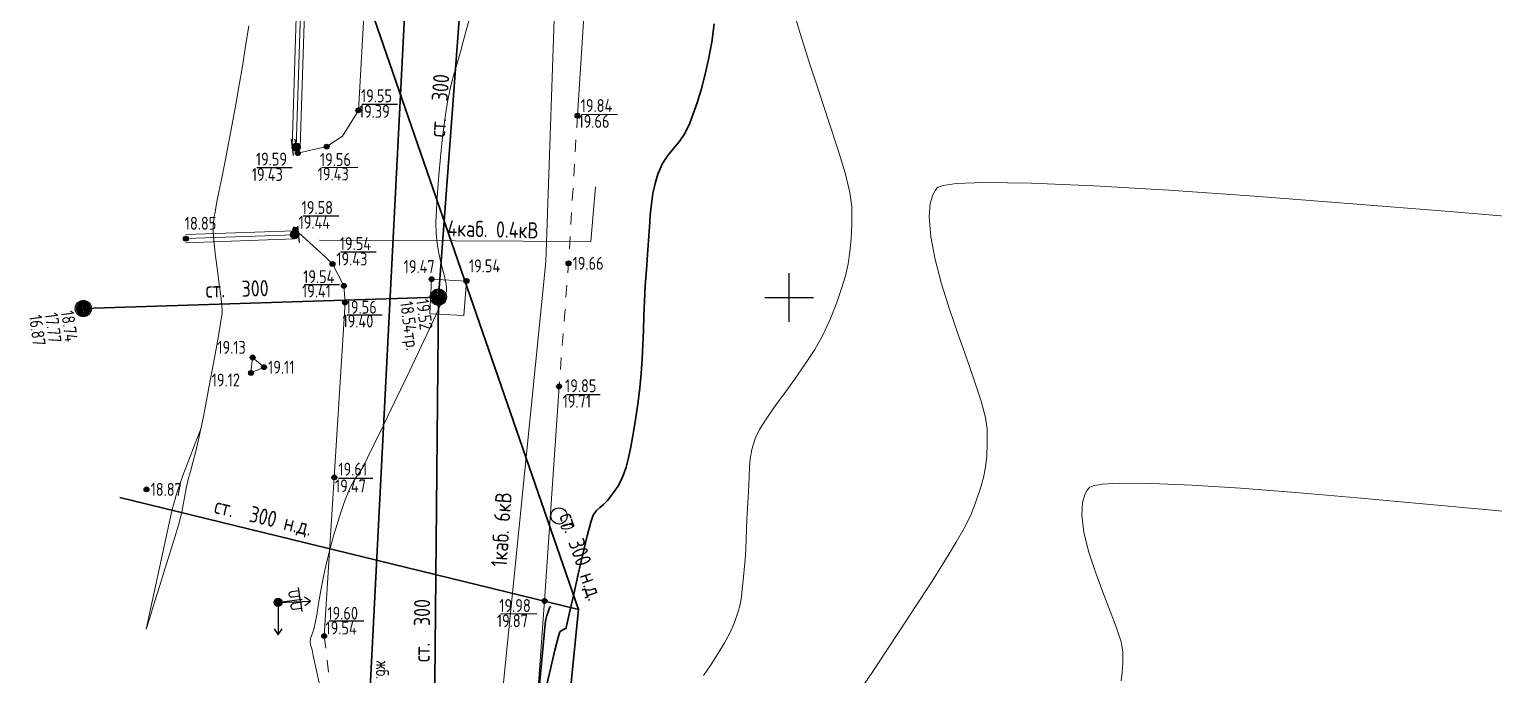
# Model space of a CAD drawing. Header units: metres. Extents: x 2491 to 4492, y 1184 to 2058.
# Drawn here: x 2545 to 2635.6, y 1632.9 to 1672.9 of the extents above; entities that cross this region are included whole.
import ezdxf

# ---------------------------------------------------------------- set-up
doc = ezdxf.new("R2010")
doc.units = ezdxf.units.M
doc.linetypes.add('g5_01_5x1_5', pattern=[1.5, 0.75, -0.75])
for name, color, linetype, transparency in [('02_Сетка', 7, 'Continuous', 0.6), ('06_Инженерно-технические сооружения', 7, 'Continuous', 0.6), ('07_Объекты электропередачи', 7, 'Continuous', 0.6), ('10_Границы покрытий и угодий', 7, 'Continuous', 0.6), ('14_Ограждения', 7, 'Continuous', 0.6), ('19_Горизонтали', 7, 'Continuous', 0.6), ('30_Канализация', 7, 'Continuous', 0.6), ('31_Водопровод', 7, 'Continuous', 0.6), ('33_Газопровод', 7, 'Continuous', 0.6), ('37_Кабель низкого напряжения', 7, 'Continuous', 0.6), ('38_Кабели высокого напряжения', 7, 'Continuous', 0.6), ('44_Крышки колодцев', 7, 'Continuous', 0.6), ('45_Номера колодцев', 7, 'Continuous', 0.6), ('61_Отметки высоты поверхности', 7, 'Continuous', 0.6)]:
    doc.layers.add(name, color=color, linetype=linetype, transparency=transparency)
doc.layers.add('Сети_Горизонтали.Вспомогательные', color=1, linetype='Continuous', lineweight=9)
doc.layers.add('Сети_Горизонтали.Основные', color=1, linetype='Continuous', lineweight=30)
doc.styles.add('LIKE11', font='GOST_0.TTF')
doc.styles.add('LIKE17', font='GOST_0.TTF')
doc.styles.add('LIKE32', font='GOST_0.TTF')
doc.styles.add('Line_GUGK', font='GOST_0.TTF')
doc.linetypes.add('g5_119_1', pattern='A,4,-1,[31,GUGK_2005.shx,S=0.1,R=0,X=0,Y=0],0.35,[31,GUGK_2005.shx,S=0.08,R=0,X=0,Y=0],3.3,[31,GUGK_2005.shx,S=0.08,R=180,X=0,Y=0],0.35,[31,GUGK_2005.shx,S=0.1,R=180,X=0,Y=0],-1', length=10)
doc.linetypes.add('g5_119_3', pattern='A,4,-1,[31,GUGK_2005.shx,S=0.1,R=0,X=0,Y=0],4,[31,GUGK_2005.shx,S=0.1,R=180,X=0,Y=0],-1', length=10)
doc.linetypes.add('g5_122_g', pattern='A,1,-1,1.5,-0.4,["Г",Line_GUGK,S=1,R=0,X=0,Y=-0.5],-1.5,1.5,-1,4,-1,4,-1,3', length=20.9)
doc.linetypes.add('g5_122_kl', pattern='A,1,-1,1.5,-0.4,["Кл",Line_GUGK,S=1,R=0,X=0,Y=-0.5],-2.4,1.5,-1,4,-1,4,-1,3', length=21.8)
doc.linetypes.add('g5_122_v', pattern='A,1,-1,1.5,-0.4,["В",Line_GUGK,S=1,R=0,X=0,Y=-0.5],-1.5,1.5,-1,4,-1,4,-1,3', length=20.9)
doc.linetypes.add('g5_474_1a', pattern='A,1,-0.25,[28,GUGK_2005.shx,S=1,R=0,X=0,Y=0],-0.25,1', length=2.5)

# ---------------------------------------------------------------- blocks, each defined once
blk = doc.blocks.new('g5_115_1')
at = {"color": 0}
for points in [[(0, 0), (2, 0)], [(1.647, -0.252), (2, 0), (1.647, 0.252)]]:
    blk.add_lwpolyline(points, dxfattribs=at)
blk = doc.blocks.new('g5_117v')
h = blk.add_hatch(color=255)
h.paths.add_polyline_path([(-0.461, 0.037), (0.461, 0.037, 0.921954)])
h.paths.add_polyline_path([(0.461, -0.037), (-0.461, -0.037, 0.921954)])
at = {"color": 0}
blk.add_line((-0.5, 0), (0.5, 0), dxfattribs=at)
blk.add_circle((0, 0), 0.5, dxfattribs=at)
blk = doc.blocks.new('g5_474c_1')
h = blk.add_hatch(color=0)
edge = h.paths.add_edge_path()
edge.add_arc((0, 0), 0.25, 0, 360)
at = {"color": 0}
blk.add_line((0, 0.25), (0, 0.5), dxfattribs=at)
blk.add_lwpolyline([(0.25, -0.5), (0.25, 0.5)], dxfattribs=at)
blk.add_circle((0, 0), 0.25, dxfattribs=at)
blk = doc.blocks.new('g5_474c_2')
h = blk.add_hatch(color=0)
edge = h.paths.add_edge_path()
edge.add_arc((0, 0), 0.25, 0, 360)
at = {"color": 0}
blk.add_line((0, -0.25), (0, -0.5), dxfattribs=at)
blk.add_lwpolyline([(0.25, -0.5), (0.25, 0.5)], dxfattribs=at)
blk.add_circle((0, 0), 0.25, dxfattribs=at)
blk = doc.blocks.new('g5_110_1e')
h = blk.add_hatch(color=255)
edge = h.paths.add_edge_path()
edge.add_arc((0, 0), 0.212, 0, 360)
at = {"color": 0}
for p, q in [((0, 1.375), (-0.75, 1.375)), ((0, 0.25), (0, 1.5)), ((0, 1.375), (0.75, 1.375))]:
    blk.add_line(p, q, dxfattribs=at)
for points in [[(-0.2, 1.375), (-0.2, 0.932, -1.040016), (-0.55, 0.932), (-0.55, 1.375)], [(0.2, 1.375), (0.2, 0.932, 1.040016), (0.55, 0.932), (0.55, 1.375)]]:
    blk.add_lwpolyline(points, format="xyb", dxfattribs=at)
blk.add_circle((0, 0), 0.25, dxfattribs=at)
blk = doc.blocks.new('g5_311_2_1')
h = blk.add_hatch(color=0)
edge = h.paths.add_edge_path()
edge.add_arc((0, 0), 0.5, 0, 360.00026)
at = {"color": 0}
blk.add_circle((0, 0), 0.5, dxfattribs=at)
at = {"style": 'LIKE11', "flags": 8}
for tag, p in [('Отметка', (1, 0)), ('Высота опоры', (-7.747, -2.8))]:
    blk.add_attdef(tag, p, '', height=1.6, dxfattribs=at)
blk = doc.blocks.new('g5_012')
at = {"color": 92}
for points in [[(0, -1.5), (0, 1.5)], [(-1.5, 0), (1.5, 0)]]:
    blk.add_lwpolyline(points, dxfattribs=at)
blk = doc.blocks.new('g5_330')
blk.add_hatch(color=0).paths.add_polyline_path([(0.15, 0, 1), (-0.15, 0, 1)])
at = {"color": 0}
blk.add_circle((0, 0), 0.15, dxfattribs=at)

msp = doc.modelspace()

# ---------------------------------------------------------------- linework, layer by layer
at = {"layer": '06_Инженерно-технические сооружения', "color": 7, "linetype": 'Continuous', "lineweight": 20, "flags": 128}
for points in [[(2569.805, 1655.252), (2569.906, 1657.399), (2572.065, 1657.288), (2571.899, 1655.161), (2569.805, 1655.252)], [(2558.729, 1651.598), (2558.832, 1652.557), (2559.538, 1651.955), (2558.729, 1651.598)]]:
    msp.add_lwpolyline(points, dxfattribs=at)
at = {"layer": '10_Границы покрытий и угодий', "color": 7, "linetype": 'Continuous', "lineweight": 20, "flags": 128}
for points in [[(2577.276, 1711.503), (2575.509, 1710.112), (2574.137, 1696.024), (2573.974, 1690.332), (2575.113, 1688.603), (2577.058, 1687.794), (2580.328, 1687.411), (2579.476, 1675.952), (2578.931, 1667.521)], [(2568.589, 1707.828), (2567.889, 1707.423), (2567.131, 1696.749), (2566.115, 1680.6), (2565.377, 1667.849), (2564.393, 1666.253), (2563.416, 1665.602), (2561.629, 1665.203)], [(2561.471, 1660.467), (2563.036, 1659.063), (2563.773, 1658.342), (2564.479, 1656.989), (2564.55, 1655.96), (2563.888, 1645.137), (2563.26, 1635.32)], [(2577.794, 1650.763), (2576.899, 1637.494), (2576.347, 1630.117), (2572.547, 1630.218), (2572.453, 1628.857), (2573.098, 1625.506), (2575.205, 1622.955), (2579.385, 1621.057), (2582.199, 1620.608), (2591.189, 1619.157), (2596.487, 1618.931), (2600.455, 1620.575)]]:
    msp.add_lwpolyline(points, dxfattribs=at)
at = {"layer": '10_Границы покрытий и угодий', "color": 7, "linetype": 'g5_01_5x1_5', "lineweight": 20, "flags": 128}
for points in [[(2578.931, 1667.521), (2578.381, 1658.383), (2577.794, 1650.763)], [(2563.26, 1635.32), (2564.31, 1626.867), (2565.227, 1608.574)]]:
    msp.add_lwpolyline(points, dxfattribs=at)
at = {"layer": '14_Ограждения', "color": 7, "linetype": 'Continuous', "lineweight": 20, "flags": 128}
for points in [[(2561.281, 1665.581), (2561.764, 1680.957), (2562.377, 1695.761), (2562.971, 1711.724), (2562.925, 1711.835)], [(2561.781, 1665.565), (2562.264, 1680.939), (2562.877, 1695.741), (2563.475, 1711.816), (2563.386, 1712.029)], [(2554.691, 1660.161), (2561.427, 1660.4)], [(2554.709, 1659.661), (2561.445, 1659.9)]]:
    msp.add_lwpolyline(points, dxfattribs=at)
at = {"layer": '14_Ограждения', "color": 7, "linetype": 'g5_474_1a', "lineweight": 20, "flags": 128}
for points in [[(2561.531, 1665.573), (2562.014, 1680.948), (2562.627, 1695.751), (2563.223, 1711.77), (2563.155, 1711.932)], [(2554.7, 1659.911), (2561.436, 1660.15)]]:
    msp.add_lwpolyline(points, dxfattribs=at)
at = {"layer": '19_Горизонтали', "color": 32, "linetype": 'Continuous', "lineweight": 20, "elevation": 19, "flags": 128}
msp.add_lwpolyline([(2556.419, 1659.972), (2556.404, 1660.051)], dxfattribs=at)
msp.add_lwpolyline([(2552.248, 1635.742), (2553.66, 1642.315, -0.017095), (2554.031, 1643.798), (2554.031, 1643.798, -0.021768), (2554.517, 1645.246), (2555.631, 1648.144)], format="xyb", dxfattribs=at)
at = {"layer": '19_Горизонтали', "color": 32, "linetype": 'Continuous', "lineweight": 30, "elevation": 20, "flags": 128}
msp.add_lwpolyline([(2575.865, 1630.11), (2576.115, 1630.102, 0.395492), (2576.389, 1630.343), (2576.932, 1636.062, -0.063154), (2577.09, 1636.765), (2577.199, 1637.067, -0.143675), (2577.246, 1637.131), (2577.279, 1637.156)], format="xyb", dxfattribs=at)
at = {"layer": '30_Канализация', "color": 42, "linetype": 'g5_122_kl', "lineweight": 30, "flags": 128}
msp.add_lwpolyline([(2573.205, 1770.447), (2565.789, 1625.953), (2660.178, 1571.132), (2816.617, 1488.592), (2949.954, 1381.6), (3024.481, 1321.008), (3045.266, 1304.235), (3096.516, 1320.248), (3183.384, 1424.575), (3235.906, 1417.46), (3257.899, 1413.341), (3277.77, 1408.372)], dxfattribs=at)
at = {"layer": '31_Водопровод', "color": 94, "linetype": 'g5_122_v', "lineweight": 30, "flags": 128}
for points in [[(2568.541, 1604.576), (2570.237, 1623.959), (2570.05, 1625.991), (2570.328, 1656.294), (2571.855, 1676.807), (2573.568, 1717.656), (2575.803, 1760.016), (2578.19, 1820.629), (2578.782, 1829.777)], [(2548.359, 1655.584), (2570.328, 1656.294)]]:
    msp.add_lwpolyline(points, dxfattribs=at)
at = {"layer": '33_Газопровод', "color": 132, "linetype": 'g5_122_g', "lineweight": 30, "flags": 128}
for points in [[(2560.812, 1689.607), (2579.005, 1636.967), (2550.622, 1643.896)], [(2579.005, 1636.967), (2577.667, 1623.779), (2579.945, 1622.164), (2586.323, 1620.961), (2585.218, 1610.894), (2587.93, 1600.921), (2593.762, 1592.698)]]:
    msp.add_lwpolyline(points, dxfattribs=at)
at = {"layer": '37_Кабель низкого напряжения', "color": 1, "linetype": 'g5_119_3', "lineweight": 20, "flags": 128}
msp.add_lwpolyline([(2562.977, 1659.809), (2579.769, 1659.739), (2580.049, 1663.125)], dxfattribs=at)
at = {"layer": '38_Кабели высокого напряжения', "color": 1, "linetype": 'g5_119_1', "lineweight": 20, "flags": 128}
msp.add_lwpolyline([(2578.901, 1714.306), (2576.984, 1658.481), (2574.326, 1632.241), (2572.001, 1607.827), (2571.765, 1603.476)], dxfattribs=at)
at = {"layer": '61_Отметки высоты поверхности', "flags": 128}
for points in [[(2565.596, 1668.237), (2567.794, 1668.232)], [(2579.185, 1667.617), (2581.406, 1667.6)], [(2559.096, 1664.303), (2561.28, 1664.303)], [(2563.105, 1664.318), (2565.338, 1664.324)], [(2561.95, 1661.321), (2564.165, 1661.321)], [(2564.271, 1659.088), (2566.467, 1659.096)], [(2562.049, 1657.077), (2564.205, 1657.064)], [(2564.684, 1655.197), (2566.84, 1655.205)], [(2578.255, 1650.277), (2580.344, 1650.27)], [(2564.139, 1645.098), (2566.273, 1645.083)], [(2574.189, 1636.701), (2576.415, 1636.716)], [(2563.567, 1636.254), (2565.718, 1636.254)]]:
    msp.add_lwpolyline(points, dxfattribs=at)
at = {"layer": 'Сети_Горизонтали.Вспомогательные', "color": 42, "linetype": 'Continuous', "lineweight": 9, "flags": 128}
for points, elevation in [([(2592.097, 1674.72), (2592.643, 1672.818), (2593.252, 1670.881), (2593.883, 1668.967), (2594.494, 1667.138), (2595.043, 1665.454), (2595.489, 1663.975), (2595.789, 1662.761), (2595.903, 1661.873), (2595.901, 1660.816), (2595.869, 1659.907), (2595.797, 1659.1), (2595.68, 1658.348), (2595.509, 1657.606), (2595.276, 1656.828), (2594.975, 1655.967), (2594.596, 1654.978), (2594.16, 1654.021), (2593.618, 1653.061), (2593.008, 1652.114), (2592.365, 1651.194), (2591.727, 1650.316), (2591.128, 1649.497), (2590.605, 1648.75), (2590.195, 1648.092), (2589.932, 1647.536), (2589.727, 1646.86), (2589.616, 1646.289), (2589.57, 1645.765), (2589.556, 1645.23), (2589.542, 1644.628), (2589.498, 1643.901), (2589.449, 1643.22), (2589.417, 1642.562), (2589.396, 1641.921), (2589.376, 1641.292), (2589.35, 1640.671), (2589.311, 1640.051), (2589.249, 1639.428), (2589.18, 1638.772), (2589.132, 1638.231), (2589.079, 1637.753), (2588.997, 1637.283), (2588.861, 1636.77), (2588.646, 1636.16), (2588.376, 1635.55), (2588.028, 1634.893), (2587.624, 1634.213), (2587.186, 1633.533), (2586.736, 1632.877)], 20.5), ([(2558.6, 1673.078), (2558.379, 1671.68), (2558.18, 1670.45), (2558.008, 1669.426), (2557.792, 1668.204), (2557.567, 1666.987), (2557.341, 1665.807), (2557.124, 1664.694), (2556.923, 1663.68), (2556.747, 1662.797), (2556.605, 1662.078), (2556.505, 1661.552), (2556.456, 1661.252), (2556.419, 1660.916), (2556.399, 1660.652), (2556.395, 1660.388), (2556.404, 1660.051), (2556.446, 1659.588), (2556.536, 1658.833), (2556.65, 1657.941), (2556.764, 1657.068), (2556.856, 1656.367), (2556.901, 1655.994), (2556.929, 1655.739), (2556.947, 1655.536), (2556.944, 1655.282), (2556.896, 1654.951), (2556.779, 1654.26), (2556.611, 1653.309), (2556.41, 1652.197), (2556.193, 1651.025), (2555.979, 1649.893), (2555.786, 1648.899), (2555.631, 1648.144), (2555.458, 1647.379), (2555.289, 1646.686), (2555.128, 1646.061), (2554.98, 1645.5), (2554.85, 1644.999), (2554.744, 1644.554), (2554.654, 1644.115), (2554.592, 1643.765), (2554.539, 1643.444), (2554.472, 1643.095), (2554.37, 1642.66), (2554.239, 1642.187), (2554.017, 1641.445), (2553.732, 1640.511), (2553.408, 1639.466), (2553.072, 1638.387), (2552.749, 1637.354), (2552.466, 1636.446), (2552.248, 1635.742)], 19), ([(2572.244, 1673.517), (2572.046, 1672.793), (2571.864, 1672.115), (2571.689, 1671.477), (2571.481, 1670.742), (2571.31, 1670.144), (2571.166, 1669.612), (2571.039, 1669.076), (2570.917, 1668.468), (2570.789, 1667.718), (2570.682, 1666.966), (2570.569, 1666.024), (2570.458, 1664.96), (2570.356, 1663.846), (2570.269, 1662.75), (2570.206, 1661.741), (2570.174, 1660.89), (2570.18, 1660.265), (2570.244, 1659.619), (2570.35, 1659.003), (2570.475, 1658.442), (2570.598, 1657.963), (2570.698, 1657.592), (2570.751, 1657.355), (2570.802, 1657.093), (2570.837, 1656.883), (2570.82, 1656.63), (2570.673, 1656.27), (2570.299, 1655.451), (2569.754, 1654.285), (2569.092, 1652.885), (2568.367, 1651.363), (2567.634, 1649.832), (2566.947, 1648.405), (2566.36, 1647.195), (2565.929, 1646.313), (2565.707, 1645.873), (2565.48, 1645.498), (2565.282, 1645.218), (2565.091, 1644.934), (2564.886, 1644.55), (2564.722, 1644.168), (2564.527, 1643.656), (2564.308, 1643.031), (2564.075, 1642.312), (2563.837, 1641.516), (2563.602, 1640.661), (2563.409, 1639.86), (2563.227, 1639), (2563.062, 1638.138), (2562.917, 1637.332), (2562.797, 1636.64), (2562.706, 1636.118), (2562.648, 1635.826), (2562.543, 1635.499), (2562.444, 1635.236), (2562.394, 1635), (2562.409, 1634.808), (2562.455, 1634.655), (2562.507, 1634.461), (2562.587, 1634.093), (2562.767, 1633.271), (2563.007, 1632.145)], 19.5), ([(2596.599, 1632.217), (2597.245, 1633.198), (2598.037, 1634.392), (2598.924, 1635.729), (2599.854, 1637.141), (2600.773, 1638.558), (2601.63, 1639.911), (2602.373, 1641.131), (2602.949, 1642.149), (2603.306, 1642.896), (2603.629, 1643.743), (2603.876, 1644.469), (2604.057, 1645.127), (2604.181, 1645.768), (2604.257, 1646.445), (2604.292, 1647.209), (2604.295, 1648.113), (2604.19, 1648.847), (2603.913, 1649.856), (2603.509, 1651.085), (2603.018, 1652.48), (2602.486, 1653.986), (2601.954, 1655.547), (2601.465, 1657.11), (2601.063, 1658.619), (2600.79, 1660.02), (2600.689, 1661.258), (2600.762, 1662.094), (2600.92, 1662.612), (2601.079, 1662.9), (2601.176, 1663.025), (2601.26, 1663.089), (2601.569, 1663.198), (2602.375, 1663.313), (2604.053, 1663.382), (2607.037, 1663.342), (2610.9, 1663.178), (2615.532, 1662.905), (2620.817, 1662.538), (2626.644, 1662.092), (2632.9, 1661.583), (2639.472, 1661.026)], 21), ([(2612.572, 1632.544), (2612.647, 1633.064), (2612.682, 1633.648), (2612.687, 1634.354), (2612.578, 1634.965), (2612.298, 1635.821), (2611.902, 1636.862), (2611.446, 1638.03), (2610.986, 1639.268), (2610.578, 1640.518), (2610.276, 1641.721), (2610.137, 1642.819), (2610.181, 1643.584), (2610.323, 1644.071), (2610.476, 1644.348), (2610.571, 1644.471), (2610.635, 1644.524), (2610.853, 1644.615), (2611.397, 1644.714), (2612.504, 1644.781), (2614.451, 1644.768), (2616.962, 1644.66), (2619.966, 1644.468), (2623.395, 1644.205), (2627.179, 1643.881), (2631.25, 1643.511), (2635.54, 1643.104), (2639.978, 1642.674)], 21.5)]:
    msp.add_lwpolyline(points, dxfattribs=dict(at, elevation=elevation))
at = {"layer": 'Сети_Горизонтали.Основные', "color": 40, "linetype": 'Continuous', "lineweight": 30, "elevation": 20, "flags": 128}
msp.add_lwpolyline([(2587.389, 1673.193), (2587.238, 1672.058), (2587.044, 1670.992), (2586.82, 1670.006), (2586.579, 1669.11), (2586.335, 1668.314), (2586.1, 1667.627), (2585.887, 1667.06), (2585.572, 1666.406), (2585.23, 1665.907), (2584.877, 1665.485), (2584.529, 1665.063), (2584.201, 1664.562), (2583.909, 1663.905), (2583.734, 1663.321), (2583.604, 1662.708), (2583.51, 1662.057), (2583.44, 1661.36), (2583.385, 1660.611), (2583.333, 1659.803), (2583.275, 1658.927), (2583.201, 1657.977), (2583.129, 1657.004), (2583.08, 1656.059), (2583.046, 1655.138), (2583.018, 1654.235), (2582.988, 1653.343), (2582.947, 1652.458), (2582.885, 1651.573), (2582.795, 1650.684), (2582.667, 1649.679), (2582.529, 1648.723), (2582.385, 1647.833), (2582.237, 1647.032), (2582.091, 1646.339), (2581.948, 1645.773), (2581.812, 1645.356), (2581.622, 1644.926), (2581.421, 1644.566), (2581.212, 1644.258), (2581, 1643.981), (2580.791, 1643.716), (2580.545, 1643.453), (2580.321, 1643.271), (2580.111, 1643.083), (2579.912, 1642.801), (2579.766, 1642.365), (2579.542, 1641.513), (2579.27, 1640.391), (2578.98, 1639.145), (2578.703, 1637.921), (2578.468, 1636.866), (2578.305, 1636.124), (2578.243, 1635.843), (2578.224, 1635.782), (2578.146, 1635.758), (2577.985, 1635.692), (2577.837, 1635.578), (2577.731, 1635.235), (2577.532, 1634.443), (2577.28, 1633.385), (2577.013, 1632.242)], dxfattribs=at)

# ---------------------------------------------------------------- block references
at = {"layer": '02_Сетка', "color": 92, "linetype": 'Continuous', "lineweight": 15, "ltscale": 0.5}
msp.add_blockref('g5_012', (2592.029, 1656.265), dxfattribs=at)
at = {"layer": '06_Инженерно-технические сооружения', "color": 7, "linetype": 'Continuous', "lineweight": 20, "rotation": 277.5631784342272}
msp.add_blockref('g5_311_2_1', (2577.792, 1642.754), dxfattribs=at)
at = {"layer": '07_Объекты электропередачи', "color": 7, "linetype": 'Continuous', "lineweight": 20}
for name, rotation in [('g5_110_1e', 277.5631784342272), ('g5_115_1', 2.273270730557599), ('g5_115_1', 270.0648874803604)]:
    msp.add_blockref(name, (2560.408, 1637.406, 19.539), dxfattribs=dict(at, rotation=rotation))
at = {"layer": '14_Ограждения', "color": 7, "linetype": 'Continuous', "lineweight": 20}
for name, p, rotation in [('g5_474c_2', (2561.531, 1665.573, 19.401), 186.5596057623441), ('g5_474c_1', (2561.436, 1660.15, 19.429), 6.559587093009532)]:
    msp.add_blockref(name, p, dxfattribs=dict(at, rotation=rotation))
at = {"layer": '44_Крышки колодцев', "color": 7, "linetype": 'Continuous', "lineweight": 20, "rotation": 277.5631784342272}
for p in [(2570.328, 1656.294, 19.518), (2548.359, 1655.584, 18.739)]:
    msp.add_blockref('g5_117v', p, dxfattribs=at)
at = {"layer": '61_Отметки высоты поверхности', "color": 7, "linetype": 'Continuous', "lineweight": 20}
for p in [(2565.377, 1667.849, 19.393), (2578.931, 1667.521, 19.661), (2563.416, 1665.602, 19.429), (2561.629, 1665.203, 19.433), (2561.471, 1660.467, 19.437), (2554.7, 1659.911, 18.853), (2563.773, 1658.342, 19.428), (2578.381, 1658.383, 19.658), (2569.906, 1657.399, 19.473), (2572.065, 1657.288, 19.542), (2564.479, 1656.989, 19.413), (2564.55, 1655.96, 19.4), (2558.832, 1652.557, 19.129), (2559.538, 1651.955, 19.108), (2558.729, 1651.598, 19.117), (2577.794, 1650.763, 19.706), (2563.888, 1645.137, 19.469), (2552.268, 1644.396, 18.873), (2576.899, 1637.494, 19.873), (2563.26, 1635.32, 19.537)]:
    msp.add_blockref('g5_330', p, dxfattribs=at)

# ---------------------------------------------------------------- texts
at = {"layer": '06_Инженерно-технические сооружения', "color": 7, "linetype": 'Continuous', "lineweight": 15, "ltscale": 0.5, "style": 'LIKE11'}
msp.add_text('0', height=0.8, rotation=277.56318, dxfattribs=at).set_placement((2577.858, 1642.259))
at = {"layer": '30_Канализация', "color": 42, "linetype": 'Continuous', "lineweight": 20, "style": 'LIKE11'}
msp.add_text('жб. 800', height=0.8, rotation=268.30346, dxfattribs=at).set_placement((2566.486, 1633.798, 12.164))
at = {"layer": '31_Водопровод', "color": 94, "linetype": 'Continuous', "lineweight": 20, "style": 'LIKE32'}
for rotation, p in [(85.74272, (2570.728, 1666.162, 19.443)), (1.45331, (2555.937, 1656.253, -19.443)), (89.47439, (2569.788, 1633.71, 19.626))]:
    msp.add_text('ст.  300', height=1, rotation=rotation, dxfattribs=at).set_placement(p)
at = {"layer": '33_Газопровод', "color": 132, "linetype": 'Continuous', "lineweight": 20, "style": 'LIKE32'}
msp.add_text('ст.  300 н.д.', height=1, rotation=346.55607, dxfattribs=at).set_placement((2556.395, 1642.935, 19.443))
at = {"layer": '33_Газопровод', "color": 132, "linetype": 'Continuous', "lineweight": 15, "style": 'LIKE32'}
msp.add_text('ст. 300 н.д.', height=1, rotation=288.94651, dxfattribs=at).set_placement((2577.792, 1642.754))
at = {"layer": '37_Кабель низкого напряжения', "color": 1, "linetype": 'Continuous', "lineweight": 20, "style": 'LIKE32'}
msp.add_text('4каб. 0.4кВ', height=1, rotation=358.51231, dxfattribs=at).set_placement((2570.875, 1660.06))
at = {"layer": '38_Кабели высокого напряжения', "color": 1, "linetype": 'Continuous', "lineweight": 20, "style": 'LIKE32'}
msp.add_text('1каб. 6кВ', height=1, rotation=86.20219, dxfattribs=at).set_placement((2574.563, 1639.575))
at = {"layer": '45_Номера колодцев', "color": 7, "linetype": 'Continuous', "lineweight": 15, "ltscale": 0.5, "style": 'LIKE17'}
for s, p in [('18.54тр.', (2567.949, 1655.978)), ('19.52', (2568.94, 1656.11)), ('16.87', (2544.989, 1655.136)), ('17.77', (2545.98, 1655.268)), ('18.74', (2546.971, 1655.4))]:
    msp.add_text(s, height=0.8, rotation=277.56318, dxfattribs=at).set_placement(p)
at = {"layer": '61_Отметки высоты поверхности', "color": 7, "linetype": 'Continuous', "lineweight": 15, "ltscale": 0.5, "style": 'LIKE17'}
for s, p in [('19.55', (2565.535, 1668.349)), ('19.84', (2579.134, 1667.746)), ('19.39', (2565.406, 1667.385)), ('19.66', (2578.996, 1666.765)), ('19.59', (2559.032, 1664.429)), ('19.56', (2562.995, 1664.402)), ('19.43', (2558.78, 1663.477)), ('19.43', (2562.86, 1663.511)), ('19.58', (2561.864, 1661.435)), ('18.85', (2554.632, 1660.459)), ('19.44', (2561.674, 1660.523)), ('19.54', (2564.225, 1659.204)), ('19.43', (2564.008, 1658.252)), ('19.47', (2568.176, 1657.783)), ('19.54', (2572.215, 1657.824)), ('19.66', (2578.631, 1657.983)), ('19.54', (2561.958, 1657.156)), ('19.41', (2561.886, 1656.269)), ('19.56', (2564.59, 1655.27)), ('19.40', (2564.391, 1654.411)), ('19.13', (2556.647, 1652.782)), ('19.11', (2559.788, 1651.555)), ('19.12', (2556.3, 1650.762)), ('19.85', (2578.164, 1650.409)), ('19.71', (2578.011, 1649.451)), ('19.61', (2564.139, 1645.246)), ('18.87', (2552.518, 1643.996)), ('19.47', (2563.925, 1644.211)), ('19.98', (2574.094, 1636.809)), ('19.60', (2563.459, 1636.334)), ('19.87', (2573.944, 1635.867)), ('19.54', (2563.337, 1635.42))]:
    msp.add_text(s, height=0.8, dxfattribs=at).set_placement(p)

doc.saveas('drawing.dxf')
